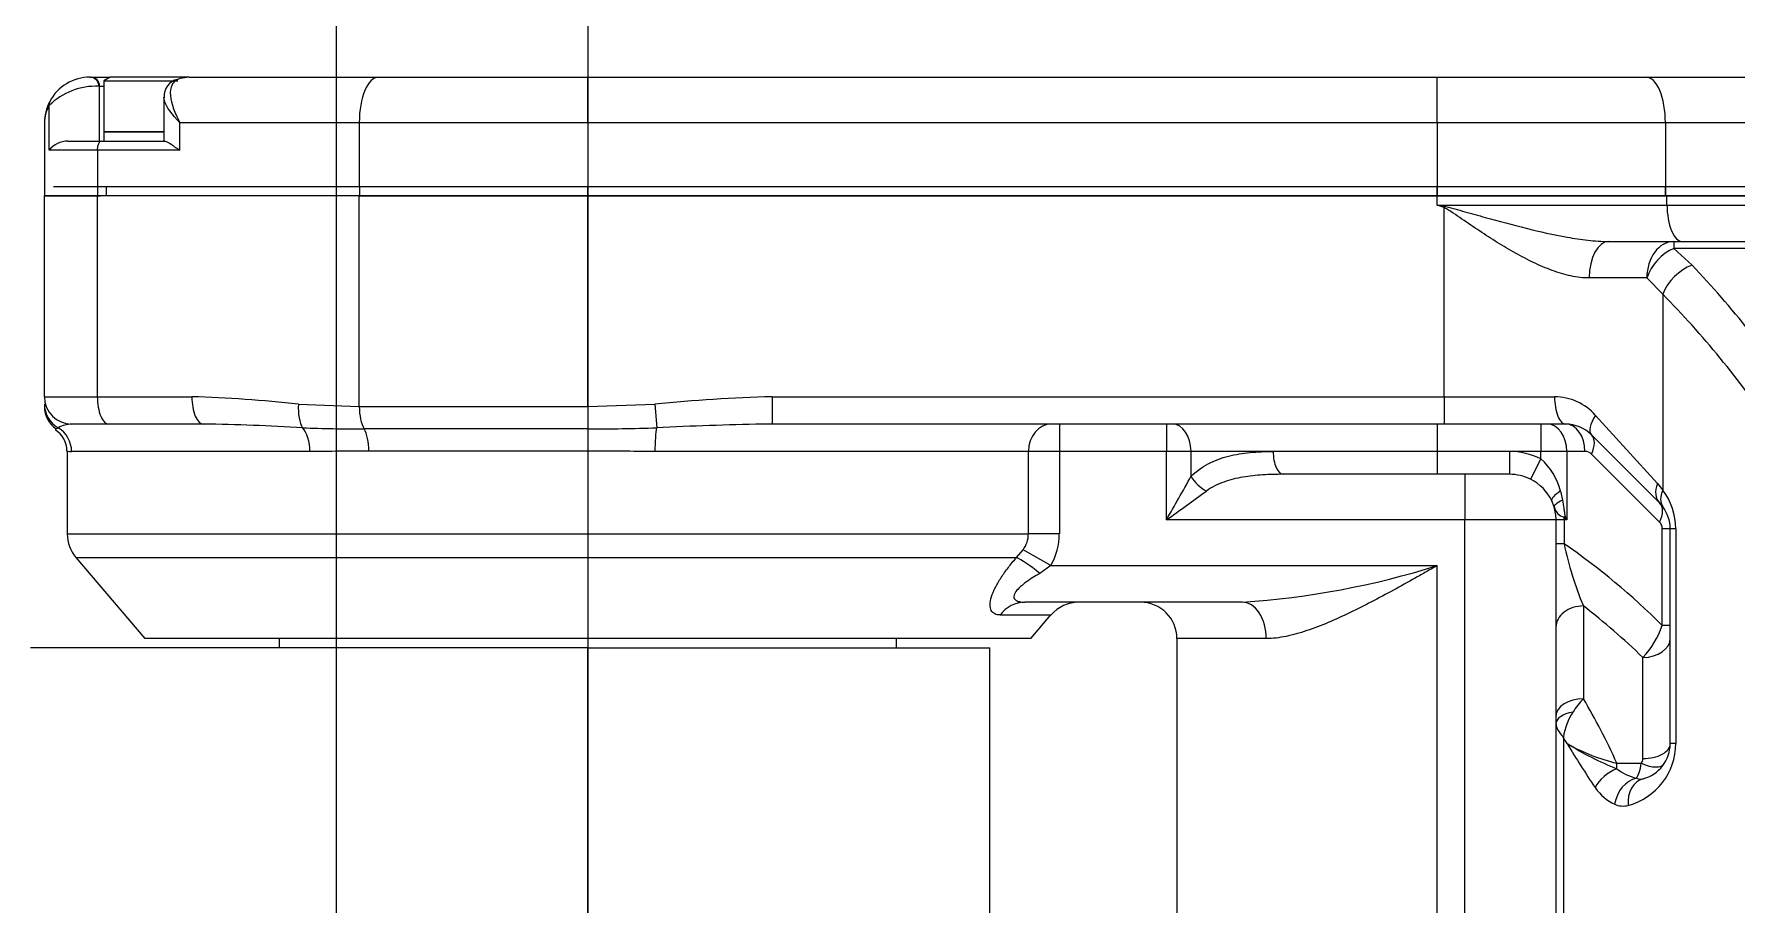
# Model space of a CAD drawing. Header units: millimetres. Extents: x 10462777 to 22643323, y 453826 to 1389191.
# Drawn here: x 11281266.3 to 11281455.7, y 583458.6 to 583555.6 of the extents above; entities that cross this region are included whole.
import ezdxf

# ---------------------------------------------------------------- set-up
doc = ezdxf.new("R2010")
doc.units = ezdxf.units.MM
doc.header["$LTSCALE"] = 200
doc.header["$MEASUREMENT"] = 0
doc.linetypes.add('CENTER2', pattern=[1.125, 0.75, -0.125, 0.125, -0.125])
doc.linetypes.add('PHANTOM', pattern=[2.5, 1.25, -0.25, 0.25, -0.25, 0.25, -0.25])
doc.layers.get('0').update_dxf_attribs({"linetype": 'CONTINUOUS'})
for name, color, linetype in [('2', 2, 'CONTINUOUS'), ('A290-7324-X516', 7, 'CONTINUOUS'), ('A290-7329-X501', 7, 'CONTINUOUS'), ('A290-7329-X511', 7, 'CONTINUOUS'), ('A290-7329-X513', 7, 'CONTINUOUS'), ('A290-7329-X531', 7, 'CONTINUOUS'), ('DV1_DEFAULT', 7, 'CONTINUOUS'), ('LIBRL_A6-BA-6X16', 7, 'CONTINUOUS'), ('LIBRL_A97L-0001-', 7, 'CONTINUOUS')]:
    doc.layers.add(name, color=color, linetype=linetype)
doc.layers.add('LAYOUT', color=8, linetype='CONTINUOUS', lineweight=25)

# ---------------------------------------------------------------- blocks, each defined once
blk = doc.blocks.new('r710ic')
at = {"layer": 'LAYOUT', "color": 3}
blk.add_circle((272041.37, 104232.63), 2050.12, dxfattribs=at)
blk = doc.blocks.new('A$C7DA30AB0')
at = {"layer": 'A290-7324-X516', "color": 7, "linetype": 'Continuous', "ltscale": 25.4}
for p, q in [((4609.12, 3079.83, 0), (4609.12, 3078.82, 0)), ((4677.8, 3078.82, 0), (4677.8, 3079.83, 0))]:
    blk.add_line(p, q, dxfattribs=at)
at = {"layer": 'A290-7329-X501', "color": 7, "linetype": 'Continuous', "ltscale": 25.4}
for p, q in [((4643.46, 3078.82, 0), (4581.47, 3078.82, 0)), ((4643.46, 3078.82, 0), (4688.16, 3078.82, 0)), ((4643.46, 3015.93, 0), (4643.46, 3078.82, 0)), ((4688.16, 3020.05, 0), (4688.16, 3078.82, 0))]:
    blk.add_line(p, q, dxfattribs=at)
at = {"layer": 'A290-7329-X511', "color": 7, "linetype": 'Continuous', "ltscale": 25.4}
for p, q in [((4583.01, 3106.76, 0), (4583.01, 3129.11, 0)), ((4588.9, 3129.11, 0), (4583.01, 3129.11, 0)), ((4588.9, 3106.76, 0), (4588.9, 3129.11, 0)), ((4589.24, 3129.11, 0), (4588.9, 3129.11, 0)), ((4618.04, 3105.66, 0), (4618.04, 3129.11, 0)), ((4643.46, 3129.11, 0), (4618.04, 3129.11, 0)), ((4643.46, 3105.66, 0), (4643.46, 3129.11, 0)), ((4737.95, 3129.11, 0), (4643.46, 3129.11, 0)), ((4737.95, 3128.09, 0), (4737.95, 3129.11, 0)), ((4763.5, 3129.11, 0), (4737.95, 3129.11, 0)), ((4737.95, 3128.09, 0), (4763.5, 3128.09, 0)), ((4738.7, 3127.81, 0), (4737.95, 3128.09, 0)), ((4737.95, 3128.09, 0), (4738.75, 3127.95, 0)), ((4738.7, 3127.81, 0), (4738.75, 3127.95, 0)), ((4738.7, 3106.76, 0), (4738.7, 3127.81, 0)), ((4763.5, 3128.09, 0), (4763.5, 3129.11, 0)), ((4763.5, 3128.09, 0), (4789.72, 3128.09, 0)), ((4757, 3124.03, 0), (4764.26, 3124.03, 0)), ((4764.26, 3124.03, 0), (4797.38, 3124.03, 0)), ((4764.26, 3124.03, 0), (4764.26, 3123.26, 0)), ((4797.38, 3123.26, 0), (4764.26, 3123.26, 0)), ((4764.26, 3123.26, 0), (4766.29, 3121.39, 0)), ((4761.25, 3119.97, 0), (4754.85, 3119.97, 0)), ((4763.04, 3118.16, 0), (4761.25, 3119.97, 0)), ((4763.04, 3118.16, 0), (4763.04, 3096.35, 0)), ((4583.01, 3106.76, 0), (4588.9, 3106.76, 0)), ((4588.9, 3106.76, 0), (4599.42, 3106.76, 0)), ((4663.98, 3106.76, 0), (4738.7, 3106.76, 0)), ((4663.98, 3106.76, 0), (4663.98, 3103.71, 0)), ((4738.7, 3106.76, 0), (4738.7, 3103.71, 0)), ((4738.7, 3106.76, 0), (4750.99, 3106.76, 0)), ((4611.27, 3105.93, 0), (4618.04, 3105.66, 0)), ((4618.04, 3105.66, 0), (4643.46, 3105.66, 0)), ((4643.46, 3105.66, 0), (4650.92, 3105.93, 0)), ((4643.46, 3105.66, 0), (4643.46, 3103.18, 0)), ((4650.92, 3105.93, 0), (4651.12, 3103.29, 0)), ((4755.56, 3104.68, 0), (4762.45, 3097.1, 0)), ((4590.18, 3103.71, 0), (4586.06, 3103.71, 0)), ((4600.7, 3103.71, 0), (4590.18, 3103.71, 0)), ((4643.46, 3103.18, 0), (4618.57, 3103.18, 0)), ((4643.46, 3103.18, 0), (4643.46, 3100.71, 0)), ((4738.7, 3103.71, 0), (4663.98, 3103.71, 0)), ((4695.91, 3103.71, 0), (4695.91, 3100.66, 0)), ((4707.81, 3103.71, 0), (4707.81, 3100.66, 0)), ((4737.95, 3103.71, 0), (4737.95, 3100.66, 0)), ((4752.22, 3103.71, 0), (4738.7, 3103.71, 0)), ((4749.47, 3103.71, 0), (4749.47, 3100.66, 0)), ((4762.67, 3094.94, 0), (4755.09, 3102.52, 0)), ((4585.55, 3100.7, 0), (4585.55, 3091.49, 0)), ((4612.54, 3100.66, 0), (4586.03, 3100.66, 0)), ((4643.46, 3100.71, 0), (4619.1, 3100.71, 0)), ((4692.47, 3100.66, 0), (4650.92, 3100.66, 0)), ((4695.91, 3100.66, 0), (4692.47, 3100.66, 0)), ((4692.47, 3091.49, 0), (4692.47, 3100.66, 0)), ((4707.81, 3100.66, 0), (4695.91, 3100.66, 0)), ((4695.91, 3100.66, 0), (4695.91, 3091.49, 0)), ((4710.55, 3100.66, 0), (4707.81, 3100.66, 0)), ((4707.81, 3093.04, 0), (4707.81, 3100.66, 0)), ((4719.69, 3100.66, 0), (4710.55, 3100.66, 0)), ((4710.55, 3100.66, 0), (4710.55, 3097.87, 0)), ((4737.95, 3100.66, 0), (4719.69, 3100.66, 0)), ((4737.95, 3100.66, 0), (4737.95, 3098.12, 0)), ((4745.97, 3100.66, 0), (4737.95, 3100.66, 0)), ((4745.97, 3100.66, 0), (4745.97, 3098.12, 0)), ((4749.47, 3100.66, 0), (4745.97, 3100.66, 0)), ((4749.47, 3099.83, 0), (4748.33, 3097.57, 0)), ((4752.35, 3100.66, 0), (4749.47, 3100.66, 0)), ((4749.47, 3099.83, 0), (4749.47, 3100.66, 0)), ((4752.35, 3100.66, 0), (4752.35, 3093.04, 0)), ((4754.37, 3100.66, 0), (4752.35, 3100.66, 0)), ((4762.67, 3092.79, 0), (4755.09, 3100.37, 0)), ((4737.95, 3098.12, 0), (4720.83, 3098.12, 0)), ((4745.97, 3098.12, 0), (4737.95, 3098.12, 0)), ((4741, 3098.12, 0), (4741, 3093.04, 0)), ((4762.45, 3097.1, 0), (4763.04, 3096.35, 0)), ((4750.94, 3094.5, 0), (4750.69, 3095.18, 0)), ((4751.64, 3096.24, 0), (4751.88, 3095.23, 0)), ((4763.04, 3094.51, 0), (4762.67, 3094.94, 0)), ((4585.55, 3091.49, 0), (4692.47, 3091.49, 0)), ((4695.91, 3091.49, 0), (4692.47, 3091.49, 0)), ((4741, 3093.04, 0), (4707.81, 3093.04, 0)), ((4741, 3043.95, 0), (4741, 3093.04, 0)), ((4751.16, 3093.04, 0), (4741, 3093.04, 0)), ((4751.16, 3090.39, 0), (4751.16, 3093.04, 0)), ((4752.05, 3093.04, 0), (4751.16, 3093.04, 0)), ((4752.05, 3093.04, 0), (4752.05, 3090.39, 0)), ((4752.35, 3093.04, 0), (4752.05, 3093.04, 0)), ((4763.86, 3092.07, 0), (4762.96, 3092.07, 0)), ((4762.96, 3081.3, 0), (4762.96, 3092.07, 0)), ((4764.47, 3092.07, 0), (4763.86, 3092.07, 0)), ((4763.86, 3068.15, 0), (4763.86, 3092.07, 0)), ((4764.47, 3092.07, 0), (4764.47, 3068.15, 0)), ((4691.14, 3088.86, 0), (4691.87, 3089.73, 0)), ((4694.95, 3087.96, 0), (4691.87, 3089.73, 0)), ((4751.16, 3081.11, 0), (4751.16, 3090.39, 0)), ((4752.05, 3090.39, 0), (4751.16, 3090.39, 0)), ((4586.52, 3088.86, 0), (4691.14, 3088.86, 0)), ((4586.52, 3088.86, 0), (4594.18, 3079.83, 0)), ((4694.95, 3087.96, 0), (4693.73, 3087.09, 0)), ((4694.95, 3087.96, 0), (4737.95, 3087.96, 0)), ((4737.95, 3040.45, 0), (4737.95, 3087.96, 0)), ((4716.25, 3083.9, 0), (4692.07, 3083.9, 0)), ((4689.31, 3082.47, 0), (4694.97, 3082.47, 0)), ((4692.74, 3079.83, 0), (4694.97, 3082.47, 0)), ((4754.2, 3083.47, 0), (4754.2, 3073.14, 0)), ((4751.16, 3071.21, 0), (4751.16, 3081.11, 0)), ((4763.86, 3081.3, 0), (4762.96, 3081.3, 0)), ((4692.74, 3079.83, 0), (4594.18, 3079.83, 0)), ((4718.92, 3079.83, 0), (4708.99, 3079.83, 0)), ((4708.99, 3079.83, 0), (4708.99, 3033.77, 0)), ((4760.81, 3066.49, 0), (4760.81, 3077.74, 0)), ((4751.16, 3070.36, 0), (4751.16, 3071.21, 0)), ((4751.16, 2991.08, 0), (4751.16, 3070.36, 0)), ((4751.97, 3068.87, 0), (4751.97, 2993.94, 0)), ((4764.47, 3068.15, 0), (4763.86, 3068.15, 0)), ((4757.93, 3065.35, 0), (4757.93, 3065.96, 0)), ((4757.93, 3065.96, 0), (4760.65, 3065.96, 0))]:
    blk.add_line(p, q, dxfattribs=at)
for centre, radius, start, end in [((4586.06, 3106.76, 0), 3.05, 180, 270), ((4595.01, 2959.05, 0), 147.77, 83.6819, 88.2879), ((4668.83, 2927.54, 0), 179.28, 91.5525, 95.7351), ((4750.94, 3100.59, 0), 6.17, 41.489, 89.5197), ((4586.06, 3105.66, 0), 3.05, 180.0671, 234.8395), ((4582.74, 3100.72, 0), 2.78, 359.7426, 57.7843), ((4583.68, 3104.85, 0), 1.77, 289.6429, 298.6597), ((4586.11, 3100.53, 0), 3.18, 90.875, 119.646), ((4595.31, 2814.21, 0), 289.56, 86.7487, 88.9323), ((4618.05, 3277.52, 0), 174.34, 267.9219, 270.1699), ((4644, 3324.59, 0), 221.41, 269.8617, 271.843), ((4669.67, 2728.6, 0), 375.16, 91.0377, 92.8344), ((4669.67, 2728.6, 0), 375.16, 90.8692, 91.0377), ((4752.22, 3099.65, 0), 4.06, 45, 90), ((4586.03, 3103.42, 0), 2.76, 259.9085, 269.995), ((4627.67, 1275.27, 0), 1825.45, 90.26896, 90.47505), ((4631.99, 440.57, 0), 2660.16, 89.59226, 89.75296), ((4745.99, 3092.92, 0), 7.74, 63.2392, 90.0905), ((4744.8, 3094.56, 0), 7.05, 13.7711, 48.4071), ((4754.37, 3099.65, 0), 1.02, 45, 90), ((4388.41, 3277.41, 0), 368.79, 330.0052, 330.8679), ((4745.99, 3092.9, 0), 5.22, 63.3848, 90.1872), ((4746.07, 3092.98, 0), 5.11, 25.3759, 63.7505), ((4517.13, 3361.38, 0), 329.19, 305.3984, 306.3547), ((4757.36, 3092.07, 0), 7.11, 0, 36.9665), ((4752.45, 3094.83, 0), 1.54, 192.4449, 254.7782), ((4746.08, 3093.04, 0), 5.08, 0, 16.6477), ((4737.81, 3078.69, 0), 20.42, 44.6378, 45.8385), ((4731.74, 3084.7, 0), 22.23, 22.0529, 23.3158), ((4759.79, 3092.07, 0), 4.06, 0, 36.9665), ((4589.61, 3091.49, 0), 4.06, 180, 220.3645), ((4689.46, 3091.53, 0), 3.01, 323.3161, 359.297), ((4688.8, 3091.52, 0), 7.1, 329.9744, 359.7688), ((4761.95, 3092.07, 0), 1.02, 0, 45), ((4788.57, 3097.97, 0), 37.3, 191.7117, 202.8686), ((4707.64, 3025.99, 0), 78.23, 44.9973, 55.4152), ((4709.96, 3177.44, 0), 93.76, 273.8494, 287.3697), ((4698.07, 3079.83, 0), 4.06, 90, 139.6355), ((4704.93, 3079.83, 0), 4.06, 0, 90), ((4753.96, 3084.32, 0), 9.5, 316.1728, 341.4973), ((4762.6, 3065.33, 0), 11.47, 137.0843, 146.517), ((4758.86, 3067.85, 0), 6.96, 146.7464, 171.5392), ((4770.51, 3097.14, 0), 34.18, 237.9943, 248.4107), ((4858.48, 3132, 0), 123.82, 211.041, 213.7241), ((4763.19, 3087.37, 0), 22.05, 240.663, 256.1883), ((4757.36, 3068.15, 0), 7.11, 284.8751, 0), ((4759.79, 3068.15, 0), 4.06, 284.8751, 0), ((4759.86, 3066.49, 0), 0.948, 326.2031, 359.9191), ((4760.57, 3065.21, 0), 1.02, 243.2987, 285.0305), ((4758.61, 3063.43, 0), 2.23, 245.3391, 284.8564)]:
    blk.add_arc(centre, radius, start, end, dxfattribs=at)
for centre, major_axis, ratio, start_param, end_param in [((4765.22, 3128.09, 0), (0, 4.06), 0.422753, 1.570796, 3.141593), ((4757, 3119.97, 0), (0, -4.06), 0.529941, 3.141593, 4.712389), ((4764.26, 3119.97, 0), (0, -4.06), 0.740002, 3.141593, 4.712389), ((4764.26, 3119.97, 0), (-2.52, -3.19), 0.653019, 4.023198, 5.189963), ((4766.29, 3118.16, 0), (-2.89, -2.86), 0.682471, 4.118108, 5.315853), ((4713.43, 3025.99, 0), (0, 119.89), 0.72801, 5.441729, 5.632667), ((4710.18, 3025.99, 0), (0, 115.82), 0.753554, 5.441729, 5.632667), ((4590.18, 3106.76, 0), (0, 3.05), 0.420575, 1.570796, 3.141593), ((4600.7, 3106.76, 0), (0, 3.05), 0.420575, 1.570796, 3.141593), ((4752.22, 3106.76, 0), (0, 3.05), 0.403188, 1.570796, 3.141593), ((4586.06, 3105.93, 0), (-3.05, 0), 0.997183, 0, 1.047198), ((4612.55, 3105.93, 0), (-0.25, -3.04), 0.41939, 4.747145, 5.794342), ((4619.32, 3105.66, 0), (0, -3.05), 0.420575, 4.712389, 5.660359), ((4757.25, 3104.68, 0), (2.16, 2.16), 0.425022, 1.972686, 3.141593), ((4583.01, 3100.66, 0), (0, 3.05), 0.991667, 4.712389, 5.754728), ((4610.91, 3100.66, 0), (0, 3.05), 0.533952, 4.712389, 5.754728), ((4617.82, 3100.71, 0), (0, 3.05), 0.420575, 4.712389, 5.660359), ((4651.31, 3100.66, 0), (0, 3.05), 0.12883, 0.528457, 1.570796), ((4695.05, 3100.66, 0), (0, 3.05), 0.846249, 0, 1.570796), ((4708.5, 3100.66, 0), (0, 3.05), 0.674104, 4.712389, 6.283185), ((4750.19, 3100.66, 0), (0, 3.05), 0.707107, 4.712389, 6.283185), ((4752.22, 3100.66, 0), (0, 3.05), 0.707107, 4.712389, 6.283185), ((4752.93, 3100.37, 0), (2.16, 2.16), 0.57735, 5.235988, 6.283185), ((4720.83, 3100.66, 0), (0, 2.54), 0.449395, 1.570796, 3.141593), ((4712.27, 3097.87, 0), (-1.89, 1.7), 0.520585, 1.045363, 2.008041), ((4764.82, 3097.1, 0), (2.16, 2.16), 0.660167, 2.154286, 3.141593), ((4752.99, 3096.24, 0), (2.31, 1.07), 0.255601, 2.075688, 3.141593), ((4753.38, 3095.23, 0), (2.43, 0.73), 0.205493, 2.172895, 3.141593), ((4765.48, 3096.35, 0), (2.44, 1.83), 0.623749, 2.262823, 3.141593), ((4753.84, 3093.49, 0), (-2.08, -1.46), 0.450571, 5.284191, 5.371287), ((4748.46, 3093.04, 0), (0, 5.08), 0.707107, 4.712389, 4.771753), ((4760.51, 3092.79, 0), (2.16, 2.16), 0.57735, 5.235988, 6.283185), ((4693.73, 3086.22, 0), (-3.06, 2.67), 0.162782, 4.853432, 5.847226), ((4692.07, 3079.83, 0), (0, 4.06), 0.890074, 0, 0.866302), ((4716.25, 3079.83, 0), (0, -4.06), 0.657051, 1.570796, 3.141593), ((4754.2, 3081.11, 0), (3.05, 0), 0.775044, 1.570796, 3.141593), ((4704.77, 3025.99, 0), (78.23, 0), 0.948052, 0.772278, 0.886785), ((4760.81, 3079.87, 0), (3.05, 0), 0.697769, 4.712389, 6.283185), ((4754.2, 3071.21, 0), (-3.05, 0), 0.635804, 4.712389, 6.283185), ((4713.43, 3025.99, 0), (0, 74.17), 0.712263, 5.281592, 5.401439), ((4754.2, 3070.36, 0), (-3.05, 0), 0.46224, 5.105034, 6.283185), ((4710.18, 3025.99, 0), (0, 70.1), 0.753554, 5.357703, 5.370608), ((4760.81, 3068.15, 0), (-3.05, 0), 0.546053, 1.570796, 3.141593), ((4757.93, 3063.25, 0), (-2.48, -1.77), 0.611106, 4.300305, 5.419409), ((4761.81, 3068.15, 0), (-5.36, 0), 0.758311, 0.759346, 1.248013), ((4759.79, 3068.15, 0), (0, -4.06), 0.25, 0.322783, 1.001593), ((4760.65, 3067.6, 0), (2.57, -1.64), 0.474441, 5.007116, 6.283185), ((4759.38, 3068.15, 0), (0, -7.11), 0.753554, 5.471735, 5.960402), ((4760.11, 3061.41, 0), (-1.24, -2.79), 0.771581, 3.663634, 5.042351), ((4761.62, 3061.28, 0), (0.78, -2.95), 0.788624, 3.141593, 4.505905)]:
    blk.add_ellipse(centre, major_axis=major_axis, ratio=ratio, start_param=start_param, end_param=end_param, dxfattribs=at)
for points, knots in [([(4754.85, 3119.97, 0), (4754.17, 3119.97, 0), (4753.49, 3120.05, 0), (4752.1, 3120.35, 0), (4751.4, 3120.56, 0), (4750.02, 3121.07, 0), (4749.34, 3121.36, 0), (4747.98, 3122.01, 0), (4747.31, 3122.37, 0), (4745.96, 3123.12, 0), (4745.29, 3123.52, 0), (4743.96, 3124.34, 0), (4743.31, 3124.77, 0), (4742, 3125.63, 0), (4741.34, 3126.08, 0), (4740.37, 3126.74, 0), (4740.04, 3126.96, 0), (4739.55, 3127.3, 0), (4739.38, 3127.41, 0), (4739.13, 3127.57, 0), (4739.05, 3127.62, 0), (4738.88, 3127.72, 0), (4738.79, 3127.77, 0), (4738.7, 3127.81, 0)], [0, 0, 0, 0, 0.125, 0.125, 0.25, 0.25, 0.375, 0.375, 0.5, 0.5, 0.625, 0.625, 0.75, 0.75, 0.875, 0.875, 0.9375, 0.9375, 0.96875, 0.96875, 0.984375, 0.984375, 1, 1, 1, 1]), ([(4738.75, 3127.95, 0), (4738.95, 3127.92, 0), (4739.14, 3127.87, 0), (4739.51, 3127.77, 0), (4739.7, 3127.72, 0), (4740.27, 3127.56, 0), (4740.65, 3127.45, 0), (4741.78, 3127.14, 0), (4742.53, 3126.92, 0), (4744.8, 3126.3, 0), (4746.31, 3125.89, 0), (4749.35, 3125.13, 0), (4750.87, 3124.79, 0), (4753.16, 3124.38, 0), (4753.92, 3124.26, 0), (4755.46, 3124.09, 0), (4756.23, 3124.03, 0), (4757, 3124.03, 0)], [0, 0, 0, 0, 0.03125, 0.03125, 0.0625, 0.0625, 0.125, 0.125, 0.25, 0.25, 0.5, 0.5, 0.75, 0.75, 0.875, 0.875, 1, 1, 1, 1]), ([(4710.55, 3097.87, 0), (4711.13, 3098.47, 0), (4711.77, 3098.93, 0), (4712.83, 3099.48, 0), (4713.19, 3099.64, 0), (4713.94, 3099.92, 0), (4714.32, 3100.04, 0), (4715.49, 3100.34, 0), (4716.29, 3100.47, 0), (4717.96, 3100.63, 0), (4718.81, 3100.66, 0), (4719.69, 3100.66, 0)], [0, 0, 0, 0, 0.25, 0.25, 0.375, 0.375, 0.5, 0.5, 0.75, 0.75, 1, 1, 1, 1]), ([(4720.83, 3098.12, 0), (4720.06, 3098.12, 0), (4719.29, 3098.1, 0), (4717.79, 3098, 0), (4717.05, 3097.93, 0), (4715.96, 3097.74, 0), (4715.6, 3097.66, 0), (4714.88, 3097.49, 0), (4714.53, 3097.38, 0), (4713.85, 3097.14, 0), (4713.52, 3097, 0), (4712.87, 3096.67, 0), (4712.56, 3096.48, 0), (4712.27, 3096.26, 0)], [0, 0, 0, 0, 0.25, 0.25, 0.5, 0.5, 0.625, 0.625, 0.75, 0.75, 0.875, 0.875, 1, 1, 1, 1]), ([(4751.88, 3095.23, 0), (4751.93, 3094.94, 0), (4751.97, 3094.65, 0), (4752.04, 3094.21, 0), (4752.06, 3094.07, 0), (4752.09, 3093.85, 0), (4752.1, 3093.78, 0), (4752.12, 3093.67, 0), (4752.12, 3093.64, 0), (4752.14, 3093.56, 0), (4752.14, 3093.53, 0), (4752.16, 3093.49, 0)], [0, 0, 0, 0, 0.5, 0.5, 0.75, 0.75, 0.875, 0.875, 0.9375, 0.9375, 1, 1, 1, 1]), ([(4689.31, 3082.47, 0), (4689.09, 3082.47, 0), (4688.89, 3082.51, 0), (4688.64, 3082.63, 0), (4688.57, 3082.69, 0), (4688.43, 3082.82, 0), (4688.38, 3082.89, 0), (4688.29, 3083.06, 0), (4688.26, 3083.16, 0), (4688.21, 3083.38, 0), (4688.2, 3083.5, 0), (4688.21, 3083.89, 0), (4688.27, 3084.19, 0), (4688.42, 3084.67, 0), (4688.48, 3084.84, 0), (4688.63, 3085.19, 0), (4688.71, 3085.36, 0), (4688.98, 3085.9, 0), (4689.2, 3086.27, 0), (4689.68, 3087.01, 0), (4689.95, 3087.38, 0), (4690.52, 3088.12, 0), (4690.82, 3088.49, 0), (4691.14, 3088.86, 0)], [0, 0, 0, 0, 0.125, 0.125, 0.1875, 0.1875, 0.25, 0.25, 0.3125, 0.3125, 0.375, 0.375, 0.5, 0.5, 0.5625, 0.5625, 0.625, 0.625, 0.75, 0.75, 0.875, 0.875, 1, 1, 1, 1]), ([(4737.95, 3087.96, 0), (4737.74, 3087.85, 0), (4737.54, 3087.73, 0), (4737.13, 3087.5, 0), (4736.92, 3087.38, 0), (4736.31, 3087.04, 0), (4735.9, 3086.81, 0), (4734.68, 3086.12, 0), (4733.87, 3085.67, 0), (4732.25, 3084.78, 0), (4731.43, 3084.35, 0), (4730.21, 3083.71, 0), (4729.81, 3083.5, 0), (4729, 3083.1, 0), (4728.59, 3082.9, 0), (4727.39, 3082.32, 0), (4726.59, 3081.95, 0), (4725.01, 3081.28, 0), (4724.22, 3080.98, 0), (4723.05, 3080.59, 0), (4722.65, 3080.46, 0), (4721.88, 3080.25, 0), (4721.5, 3080.16, 0), (4720.37, 3079.93, 0), (4719.64, 3079.83, 0), (4718.92, 3079.83, 0)], [0, 0, 0, 0, 0.03125, 0.03125, 0.0625, 0.0625, 0.125, 0.125, 0.25, 0.25, 0.375, 0.375, 0.4375, 0.4375, 0.5, 0.5, 0.625, 0.625, 0.75, 0.75, 0.8125, 0.8125, 0.875, 0.875, 1, 1, 1, 1]), ([(4693.73, 3087.09, 0), (4693.21, 3086.8, 0), (4692.72, 3086.49, 0), (4692.02, 3085.99, 0), (4691.8, 3085.81, 0), (4691.4, 3085.45, 0), (4691.21, 3085.26, 0), (4691.01, 3084.98, 0), (4690.96, 3084.89, 0), (4690.88, 3084.71, 0), (4690.85, 3084.62, 0), (4690.84, 3084.46, 0), (4690.86, 3084.38, 0), (4690.91, 3084.25, 0), (4690.96, 3084.2, 0), (4691.13, 3084.05, 0), (4691.29, 3083.99, 0), (4691.65, 3083.91, 0), (4691.85, 3083.9, 0), (4692.07, 3083.9, 0)], [0, 0, 0, 0, 0.25, 0.25, 0.375, 0.375, 0.5, 0.5, 0.5625, 0.5625, 0.625, 0.625, 0.6875, 0.6875, 0.75, 0.75, 0.875, 0.875, 1, 1, 1, 1]), ([(4751.16, 3070.36, 0), (4751.16, 3070.25, 0), (4751.18, 3070.14, 0), (4751.25, 3069.9, 0), (4751.3, 3069.78, 0), (4751.51, 3069.4, 0), (4751.72, 3069.13, 0), (4751.97, 3068.87, 0)], [0, 0, 0, 0, 0.25, 0.25, 0.5, 0.5, 1, 1, 1, 1])]:
    blk.add_open_spline(points, degree=3, knots=knots, dxfattribs=at)
at = {"layer": 'A290-7329-X513', "color": 7, "linetype": 'Continuous', "ltscale": 25.4}
for p, q in [((4588.09, 3142.32, 0), (4588.15, 3142.32, 0)), ((4588.15, 3142.32, 0), (4590.32, 3142.32, 0)), ((4589.15, 3141.3, 0), (4589.06, 3141.3, 0)), ((4589.61, 3141.3, 0), (4589.15, 3141.3, 0)), ((4589.15, 3135.21, 0), (4589.15, 3141.3, 0)), ((4599.11, 3142.32, 0), (4598.16, 3142.18, 0)), ((4599.11, 3142.32, 0), (4620.17, 3142.32, 0)), ((4620.17, 3142.32, 0), (4643.46, 3142.32, 0)), ((4643.46, 3142.32, 0), (4690.7, 3142.32, 0)), ((4643.46, 3137.24, 0), (4643.46, 3142.32, 0)), ((4690.7, 3142.32, 0), (4737.95, 3142.32, 0)), ((4737.95, 3142.32, 0), (4761.19, 3142.32, 0)), ((4737.95, 3137.24, 0), (4737.95, 3142.32, 0)), ((4761.19, 3142.32, 0), (4782.32, 3142.32, 0)), ((4583.54, 3134.19, 0), (4583.54, 3139.15, 0)), ((4596.31, 3140.09, 0), (4596.31, 3135.21, 0)), ((4583.01, 3137.24, 0), (4583.01, 3129.11, 0)), ((4618.04, 3137.24, 0), (4598.08, 3137.24, 0)), ((4598.08, 3134.19, 0), (4598.08, 3137.24, 0)), ((4643.46, 3137.24, 0), (4618.04, 3137.24, 0)), ((4618.04, 3137.24, 0), (4618.04, 3130.13, 0)), ((4737.95, 3137.24, 0), (4643.46, 3137.24, 0)), ((4643.46, 3137.24, 0), (4643.46, 3129.11, 0)), ((4763.32, 3137.24, 0), (4737.95, 3137.24, 0)), ((4737.95, 3137.24, 0), (4737.95, 3129.11, 0)), ((4763.32, 3137.24, 0), (4763.32, 3129.11, 0)), ((4783.35, 3137.24, 0), (4763.32, 3137.24, 0)), ((4585.6, 3135.21, 0), (4589.32, 3135.21, 0)), ((4589.32, 3135.21, 0), (4596.44, 3135.21, 0)), ((4588.9, 3134.19, 0), (4583.54, 3134.19, 0)), ((4588.9, 3134.19, 0), (4588.9, 3129.11, 0)), ((4598.08, 3134.19, 0), (4588.9, 3134.19, 0)), ((4583.01, 3129.11, 0), (4588.9, 3129.11, 0)), ((4588.9, 3129.11, 0), (4589.24, 3129.11, 0)), ((4618.04, 3129.11, 0), (4643.46, 3129.11, 0)), ((4643.46, 3129.11, 0), (4737.95, 3129.11, 0)), ((4737.95, 3129.11, 0), (4763.32, 3129.11, 0)), ((4763.32, 3129.11, 0), (4791.49, 3129.11, 0))]:
    blk.add_line(p, q, dxfattribs=at)
for centre, radius, start, end in [((4588.71, 3134.04, 0), 7.27, 87.2329, 135.3357), ((4588.09, 3137.24, 0), 5.08, 90, 151.9397), ((4598.2, 3140.25, 0), 1.87, 102.4252, 185.3505), ((4588.09, 3137.24, 0), 5.08, 151.9397, 180), ((4586.75, 3137.23, 0), 3.74, 149.0929, 179.8722), ((4585.61, 3132.6, 0), 2.61, 90.154, 142.3409)]:
    blk.add_arc(centre, radius, start, end, dxfattribs=at)
for centre, major_axis, ratio, start_param, end_param in [((4588.09, 3141.3, 0), (0, 1.02), 0.96025, 4.712389, 6.283185), ((4588.15, 3141.3, 0), (0, 1.02), 0.991193, 4.712389, 6.283185), ((4620.17, 3137.24, 0), (0, -5.08), 0.420575, 3.141593, 4.712389), ((4761.19, 3137.24, 0), (0, -5.08), 0.419762, 1.570796, 3.141593), ((4584.5, 3139.15, 0), (-0.897, 0.478), 0.813261, 0, 0.580204), ((4589.32, 3134.19, 0), (0, -1.02), 0.420575, 3.141593, 4.712389)]:
    blk.add_ellipse(centre, major_axis=major_axis, ratio=ratio, start_param=start_param, end_param=end_param, dxfattribs=at)
for points, knots in [([(4598.16, 3142.18, 0), (4597.69, 3142.05, 0), (4597.38, 3141.81, 0), (4597.03, 3141.14, 0), (4596.99, 3140.72, 0), (4597.12, 3139.36, 0), (4597.54, 3138.29, 0), (4598.08, 3137.24, 0)], [0, 0, 0, 0, 0.25, 0.25, 0.5, 0.5, 1, 1, 1, 1]), ([(4598.08, 3137.24, 0), (4597.23, 3138.12, 0), (4596.53, 3139.03, 0), (4596.33, 3139.87, 0), (4596.31, 3139.98, 0), (4596.31, 3140.08, 0)], [0, 0, 0, 0, 0.5, 0.5, 0.5756638, 0.5756638, 0.5756638, 0.5756638]), ([(4596.44, 3135.21, 0), (4596.51, 3135.21, 0), (4596.6, 3135.16, 0), (4596.83, 3135.03, 0), (4596.95, 3134.95, 0), (4597.24, 3134.75, 0), (4597.39, 3134.65, 0), (4597.72, 3134.42, 0), (4597.89, 3134.31, 0), (4598.08, 3134.19, 0)], [0, 0, 0, 0, 0.25, 0.25, 0.5, 0.5, 0.75, 0.75, 1, 1, 1, 1])]:
    blk.add_open_spline(points, degree=3, knots=knots, dxfattribs=at)
at = {"layer": 'A290-7329-X531', "color": 7, "linetype": 'Continuous', "ltscale": 25.4}
for p, q in [((4589.92, 3130.13, 0), (4584.02, 3130.13, 0)), ((4618.09, 3130.13, 0), (4589.92, 3130.13, 0)), ((4589.92, 3129.11, 0), (4589.92, 3130.13, 0)), ((4618.09, 3129.11, 0), (4618.09, 3130.13, 0)), ((4643.46, 3130.13, 0), (4618.09, 3130.13, 0)), ((4737.95, 3130.13, 0), (4643.46, 3130.13, 0)), ((4643.46, 3129.11, 0), (4643.46, 3130.13, 0)), ((4737.95, 3129.11, 0), (4737.95, 3130.13, 0)), ((4763.32, 3130.13, 0), (4737.95, 3130.13, 0)), ((4763.32, 3129.11, 0), (4763.32, 3130.13, 0)), ((4791.49, 3130.13, 0), (4763.32, 3130.13, 0)), ((4589.92, 3129.11, 0), (4588.9, 3129.11, 0)), ((4618.09, 3129.11, 0), (4589.92, 3129.11, 0)), ((4643.46, 3129.11, 0), (4618.09, 3129.11, 0)), ((4737.95, 3129.11, 0), (4643.46, 3129.11, 0)), ((4763.32, 3129.11, 0), (4737.95, 3129.11, 0)), ((4791.49, 3129.11, 0), (4763.32, 3129.11, 0))]:
    blk.add_line(p, q, dxfattribs=at)
at = {"layer": 'DV1_DEFAULT', "color": 7, "linetype": 'CENTER2', "ltscale": 25.4}
blk.add_line((4643.46, 3176.51, 0), (4643.46, 2861.71, 0), dxfattribs=at)
at = {"layer": 'LAYOUT', "color": 6, "linetype": 'PHANTOM'}
blk.add_circle((3030.45, 3025.99, 0), 2693.02, dxfattribs=at)
at = {"layer": 'LIBRL_A6-BA-6X16', "color": 7, "linetype": 'Continuous', "ltscale": 25.4}
for p, q in [((4590.32, 3142.32, 0), (4589.61, 3141.91, 0)), ((4589.61, 3141.91, 0), (4597.86, 3141.91, 0)), ((4589.61, 3141.91, 0), (4589.61, 3136.22, 0)), ((4599.07, 3142.32, 0), (4590.32, 3142.32, 0)), ((4589.61, 3136.22, 0), (4596.31, 3136.22, 0))]:
    blk.add_line(p, q, dxfattribs=at)
at = {"layer": 'LIBRL_A97L-0001-', "color": 7, "linetype": 'Continuous', "ltscale": 25.4}
for p, q in [((4596.31, 3136.22, 0), (4589.61, 3136.22, 0)), ((4589.61, 3136.22, 0), (4589.61, 3135.21, 0))]:
    blk.add_line(p, q, dxfattribs=at)

msp = doc.modelspace()

# ---------------------------------------------------------------- linework, layer by layer
at = {"layer": '2', "color": 252, "linetype": 'Continuous'}
msp.add_line((11281299.86081, 583780.2964, 0), (11281299.86081, 582942.82232, 0), dxfattribs=at)

# ---------------------------------------------------------------- block references
at = {"ltscale": 10}
msp.add_blockref('A$C7DA30AB0', (11276684.40366, 580408.4363, 0), dxfattribs=at)
at = {"layer": 'LAYOUT', "color": 2, "rotation": 270}
msp.add_blockref('r710ic', (11177875.24796, 856316.46559, 0), dxfattribs=at)

doc.saveas('drawing.dxf')
